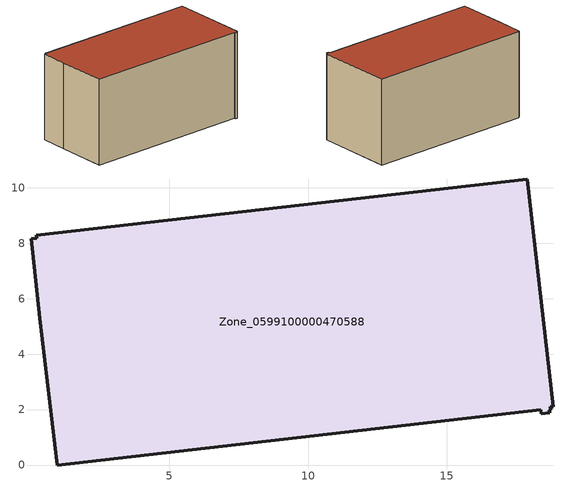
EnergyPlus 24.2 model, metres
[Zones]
Zone_0599100000470588
 floor ground (C_G): 18.74,2.1 18.75,1.99 18.7,1.98 18.72,1.88 18.42,1.85 18.4,2 0.96,0 0.33,5.29 0.01,8.16 0.21,8.19 0.2,8.29 17.91,10.32 18.85,2.11 z0
 wall outside (C_F): 0.33,5.29 0.96,0 18.4,2 18.42,1.85 18.72,1.88 18.7,1.98 18.75,1.99 18.74,2.1 18.85,2.11 17.91,10.32 0.2,8.29 0.21,8.19 0.01,8.16 0.33,5.29 z0:9.2
 roof outside (C_R): 18.75,1.99 18.74,2.1 18.85,2.11 17.91,10.32 0.2,8.29 0.21,8.19 0.01,8.16 0.33,5.29 0.96,0 18.4,2 18.42,1.85 18.72,1.88 18.7,1.98 z9.2
[BUILDING]
Pand.0599100000470588: North Axis=0; Terrain=City; Loads Convergence Tolerance Value=0.04; Temperature Convergence Tolerance Value=0.4; Solar Distribution=FullExterior; Maximum Number of Warmup Days=25; Minimum Number of Warmup Days=1
[Site:Location]
Rotterdam.The.Hague.AP_ZH_NLD Design_Conditions: Latitude=51.96; Longitude=4.45; Time Zone=1; Elevation=-4.5
[SITE:GROUNDTEMPERATURE:BUILDINGSURFACE]
18, 18, 18, 18, 18, 18, 18, 18, 18, 18, 18, 18
[MATERIAL] Thermal Absorptance=0.9; Solar Absorptance=0.7; Visible Absorptance=0.7
Name | Roughness | Thickness | Conductivity | Density | Specific Heat
G.TI.2006-2014 | MediumSmooth | 0.15 | 0.06 | 540 | 1210
F.TI.2006-2014 | Rough | 0.3 | 0.12 | 1920 | 840
R.TI.2006-2014 | MediumRough | 0.2 | 0.08 | 1500 | 1000
[CONSTRUCTION]
C_G: G.TI.2006-2014
C_F: F.TI.2006-2014
C_R: R.TI.2006-2014
[ZONE]
Zone_0599100000470588: Type=1; Multiplier=1; Ceiling Height=Autocalculate; Volume=Autocalculate; Floor Area=autocalculate; Part of Total Floor Area=Yes
[ZONEINFILTRATION:DESIGNFLOWRATE]
Infil_Zone_0599100000470588: Zone or ZoneList or Space or SpaceList=Zone_0599100000470588; Schedule=AlwaysOn; Design Flow Rate Calculation Method=Flow/Area; Flow Rate per Floor Area=0.0015; Constant Term Coefficient=1; Temperature Term Coefficient=0; Velocity Term Coefficient=0; Velocity Squared Term Coefficient=0
[HVACTEMPLATE:ZONE:IDEALLOADSAIRSYSTEM]
Zone_0599100000470588: Maximum Heating Supply Air Temperature=50; Minimum Cooling Supply Air Temperature=13; Maximum Heating Supply Air Humidity Ratio=0.0156; Minimum Cooling Supply Air Humidity Ratio=0.0077; Heating Limit=NoLimit; Cooling Limit=NoLimit; Dehumidification Control Type=ConstantSensibleHeatRatio; Cooling Sensible Heat Ratio=0.7; Dehumidification Setpoint=60; Humidification Control Type=None; Humidification Setpoint=30; Outdoor Air Method=None; Outdoor Air Flow Rate per Person=0.00944; Outdoor Air Flow Rate per Zone Floor Area=0; Outdoor Air Flow Rate per Zone=0; Demand Controlled Ventilation Type=None; Outdoor Air Economizer Type=NoEconomizer; Heat Recovery Type=None; Sensible Heat Recovery Effectiveness=0.7; Latent Heat Recovery Effectiveness=0.65
[ZONECONTROL:THERMOSTAT]
ThermostatControl_Zone_0599100000470588: Zone or ZoneList=Zone_0599100000470588; Control Type Schedule=DualSetpointControlType; Control 1=Thermostat_Zone_0599100000470588; Temperature Difference Between Cutout And Setpoint=0
[THERMOSTATSETPOINT:DUALSETPOINT]
Thermostat_Zone_0599100000470588: Heating Setpoint Temperature Schedule=HeatingSetpoint_Zone_0599100000470588; Cooling Setpoint Temperature Schedule=CoolingSetpoint_Zone_0599100000470588
[SCHEDULE:COMPACT]
HeatingSetpoint_Zone_0599100000470588: Through: 12/31, For: AllDays, Until: 24:00, 21
CoolingSetpoint_Zone_0599100000470588: Through: 12/31, For: AllDays, Until: 24:00, 24
DualSetpointControlType: Through: 12/31, For: AllDays, Until: 24:00, 4
AlwaysOn: Through: 12/31, For: AllDays, Until: 24:00, 1
